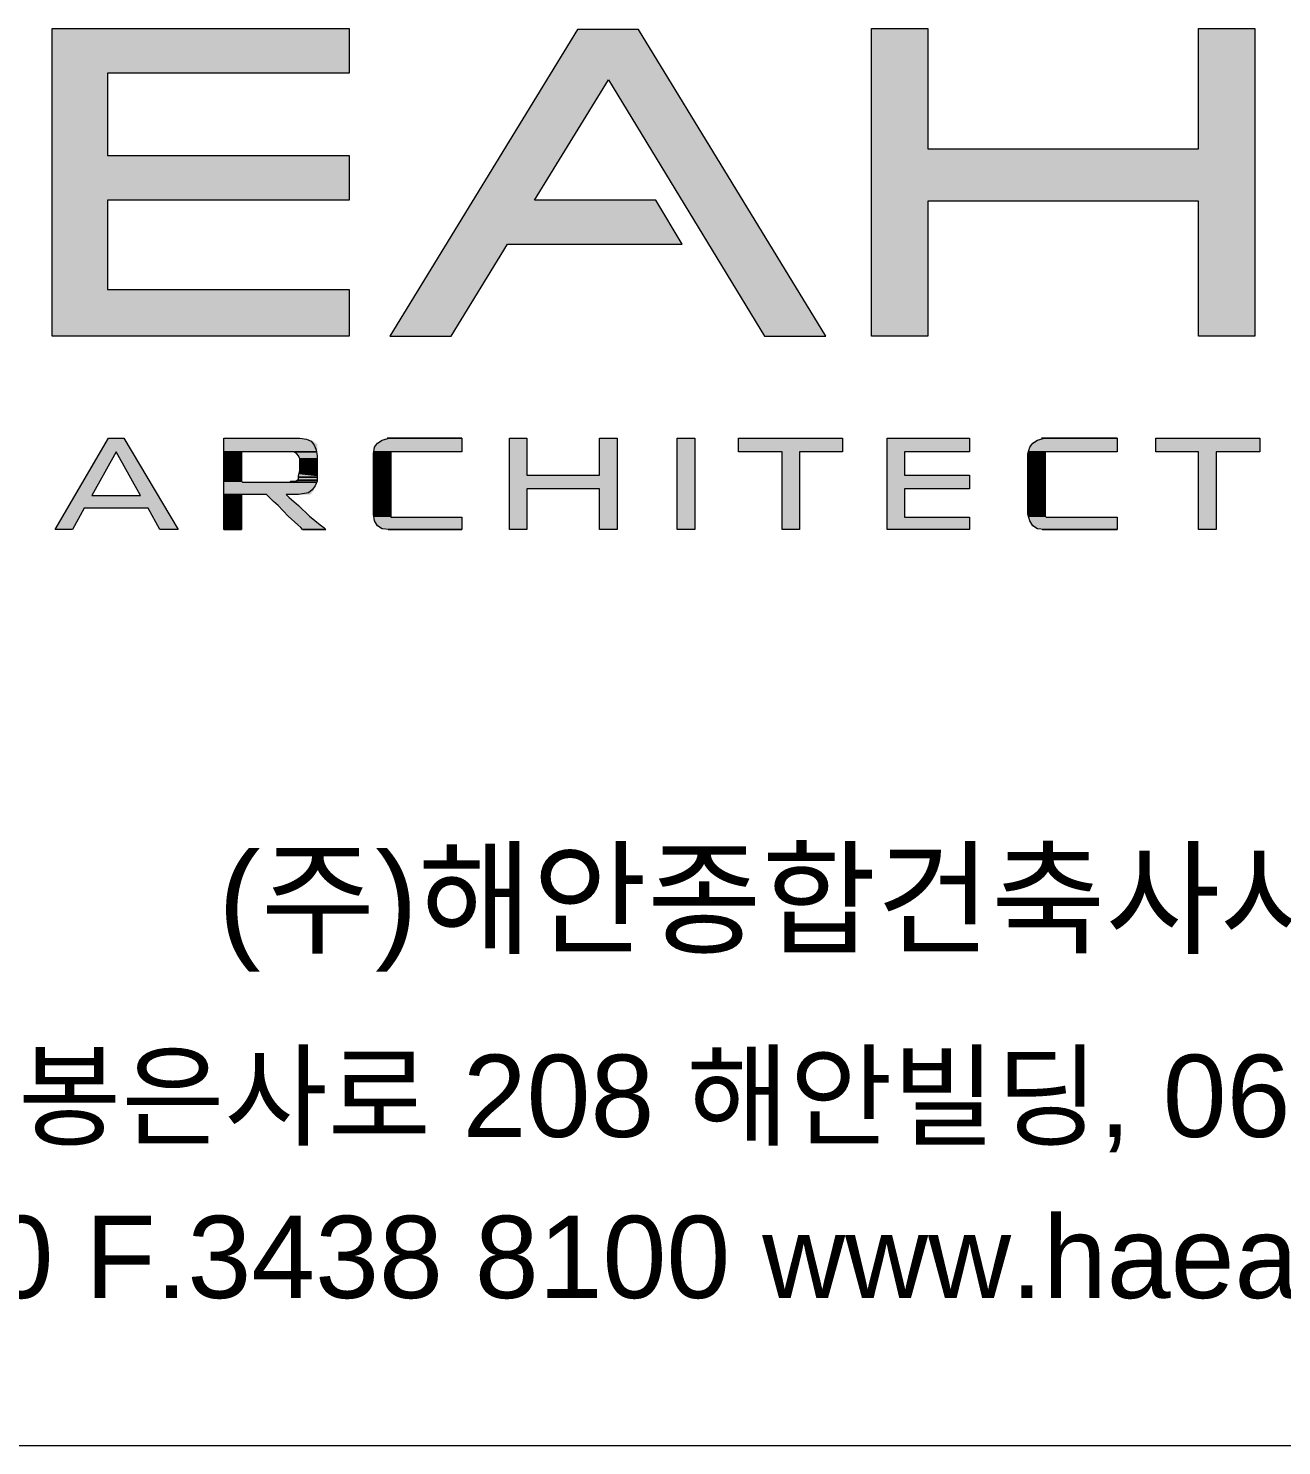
# Model space of a CAD drawing. Header units: millimetres. Extents: x 906 to 41302, y 848 to 28850.
# Drawn here: x 38602 to 39969, y 6099 to 7643 of the extents above; entities that cross this region are included whole.
import ezdxf

# ---------------------------------------------------------------- set-up
doc = ezdxf.new("R2010")
doc.units = ezdxf.units.MM
doc.layers.add('PDF_X-FORM(동탄)$G-BORD-FORM', color=7, linetype='Continuous')
doc.layers.add('PDF_문자', color=7, linetype='Continuous')
doc.styles.add('PDF Arial', font='arial.ttf')

msp = doc.modelspace()

# ---------------------------------------------------------------- linework, layer by layer
at = {"layer": 'PDF_X-FORM(동탄)$G-BORD-FORM', "lineweight": 13}
for points in [[(38628.1, 7307.8), (38628.1, 7643.3), (38952, 7643.3), (38952, 7594.6), (38688.5, 7594.6), (38688.5, 7504.6), (38952, 7504.6), (38952, 7456), (38688.5, 7456), (38688.5, 7358.6), (38952, 7358.6), (38952, 7307.8)], [(39404.9, 7307.8), (39471.6, 7307.8), (39267.4, 7642.2), (39200.7, 7642.2), (38996.4, 7307.8), (39063.1, 7307.8), (39124.5, 7408.3), (39315, 7408.3), (39286.4, 7456), (39154.1, 7456), (39234.6, 7587.2)], [(39521.4, 7307.8), (39521.4, 7643.3), (39582.7, 7643.3), (39582.7, 7512.1), (39878, 7512.1), (39878, 7643.3), (39939.4, 7643.3), (39939.4, 7307.8), (39878, 7307.8), (39878, 7454.9), (39582.7, 7454.9), (39582.7, 7307.8)], [(38631.3, 7097.2), (38689.5, 7196.7), (38706.4, 7196.7), (38765.7, 7097.2), (38745.6, 7097.2), (38732.9, 7120.5), (38663.1, 7120.5), (38650.4, 7097.2)], [(38815.5, 7097.2), (38815.5, 7099.3), (38815.5, 7105.7), (38815.5, 7116.2), (38815.5, 7127.9), (38815.5, 7156.5), (38815.5, 7169.2), (38815.5, 7180.8), (38815.5, 7190.3), (38815.5, 7195.6), (38815.5, 7196.7), (38818.6, 7196.7), (38825, 7196.7), (38834.5, 7196.7), (38855.7, 7196.7), (38876.8, 7196.7), (38886.4, 7196.7), (38892.7, 7196.7), (38895.9, 7196.7), (38896.9, 7196.7), (38898, 7196.7), (38905.4, 7195.6), (38910.7, 7193.5), (38913.9, 7189.3), (38916, 7184), (38917.1, 7177.6), (38917.1, 7175.5), (38917.1, 7170.2), (38917.1, 7158.6), (38917.1, 7155.4), (38917.1, 7153.3), (38917.1, 7150.1), (38914.9, 7144.8), (38911.8, 7140.6), (38907.5, 7137.4), (38901.2, 7136.3), (38896.9, 7135.3), (38895.9, 7135.3), (38893.8, 7135.3), (38887.4, 7135.3), (38884.2, 7135.3), (38883.2, 7135.3), (38884.2, 7134.2), (38886.4, 7132.1), (38891.7, 7127.9), (38896.9, 7123.6), (38908.6, 7112), (38920.2, 7102.5), (38924.5, 7099.3), (38926.6, 7097.2), (38925.5, 7097.2), (38921.3, 7097.2), (38913.9, 7097.2), (38907.5, 7097.2), (38902.2, 7097.2), (38901.2, 7097.2), (38899.1, 7099.3), (38895.9, 7102.5), (38885.3, 7112), (38874.7, 7123.6), (38869.4, 7127.9), (38865.2, 7132.1), (38863.1, 7134.2), (38862, 7135.3), (38861, 7135.3), (38859.9, 7135.3), (38853.6, 7135.3), (38838.7, 7135.3), (38834.5, 7135.3), (38834.5, 7134.2), (38834.5, 7131.1), (38834.5, 7126.8), (38834.5, 7116.2), (38834.5, 7105.7), (38834.5, 7101.4), (38834.5, 7098.2), (38834.5, 7097.2), (38831.3, 7097.2), (38821.8, 7097.2), (38817.6, 7097.2)], [(39074.7, 7181.9), (39073.7, 7181.9), (39068.4, 7181.9), (39059.9, 7181.9), (39050.4, 7181.9), (39029.2, 7181.9), (39018.7, 7181.9), (39009.1, 7181.9), (39001.7, 7181.9), (38997.5, 7181.9), (38997.5, 7178.7), (38997.5, 7173.4), (38997.5, 7166), (38997.5, 7146.9), (38997.5, 7127.9), (38997.5, 7120.5), (38997.5, 7114.1), (38997.5, 7112), (38997.5, 7110.9), (39001.7, 7110.9), (39009.1, 7110.9), (39018.7, 7110.9), (39029.2, 7110.9), (39050.4, 7110.9), (39059.9, 7110.9), (39068.4, 7110.9), (39073.7, 7110.9), (39074.7, 7110.9), (39074.7, 7109.9), (39074.7, 7106.7), (39074.7, 7099.3), (39074.7, 7097.2), (39071.6, 7097.2), (39066.3, 7097.2), (39057.8, 7097.2), (39038.8, 7097.2), (39018.7, 7097.2), (39011.2, 7097.2), (39004.9, 7097.2), (38995.4, 7097.2), (38988, 7098.2), (38982.7, 7101.4), (38979.5, 7106.7), (38978.4, 7114.1), (38978.4, 7122.6), (38978.4, 7126.8), (38978.4, 7132.1), (38978.4, 7146.9), (38978.4, 7160.7), (38978.4, 7166), (38978.4, 7170.2), (38978.4, 7179.7), (38979.5, 7187.1), (38982.7, 7191.4), (38988, 7194.6), (38995.4, 7196.7), (39004.9, 7196.7), (39011.2, 7196.7), (39018.7, 7196.7), (39038.8, 7196.7), (39057.8, 7196.7), (39066.3, 7196.7), (39071.6, 7196.7), (39074.7, 7196.7), (39074.7, 7194.6), (39074.7, 7187.1), (39074.7, 7182.9)], [(39126.6, 7097.2), (39126.6, 7196.7), (39145.7, 7196.7), (39145.7, 7156.5), (39225, 7156.5), (39225, 7196.7), (39244.1, 7196.7), (39244.1, 7097.2), (39225, 7097.2), (39225, 7141.6), (39145.7, 7141.6), (39145.7, 7097.2)], [(39328.7, 7097.2), (39309.7, 7097.2), (39309.7, 7196.7), (39328.7, 7196.7)], [(39443, 7181.9), (39443, 7097.2), (39424, 7097.2), (39424, 7181.9), (39376.4, 7181.9), (39376.4, 7196.7), (39489.6, 7196.7), (39489.6, 7181.9)], [(39538.3, 7097.2), (39538.3, 7196.7), (39628.3, 7196.7), (39628.3, 7181.9), (39557.3, 7181.9), (39557.3, 7156.5), (39628.3, 7156.5), (39628.3, 7141.6), (39557.3, 7141.6), (39557.3, 7110.9), (39628.3, 7110.9), (39628.3, 7097.2)], [(39789.1, 7181.9), (39787, 7181.9), (39781.7, 7181.9), (39774.3, 7181.9), (39764.8, 7181.9), (39742.6, 7181.9), (39732, 7181.9), (39723.5, 7181.9), (39716.1, 7181.9), (39711.9, 7181.9), (39710.8, 7181.9), (39710.8, 7178.7), (39710.8, 7173.4), (39710.8, 7166), (39710.8, 7146.9), (39710.8, 7127.9), (39710.8, 7120.5), (39710.8, 7114.1), (39710.8, 7112), (39711.9, 7110.9), (39716.1, 7110.9), (39723.5, 7110.9), (39732, 7110.9), (39742.6, 7110.9), (39764.8, 7110.9), (39774.3, 7110.9), (39781.7, 7110.9), (39787, 7110.9), (39789.1, 7110.9), (39789.1, 7109.9), (39789.1, 7106.7), (39789.1, 7099.3), (39789.1, 7097.2), (39786, 7097.2), (39780.7, 7097.2), (39772.2, 7097.2), (39752.1, 7097.2), (39733, 7097.2), (39724.6, 7097.2), (39719.3, 7097.2), (39709.8, 7097.2), (39702.3, 7098.2), (39697.1, 7101.4), (39693.9, 7106.7), (39691.8, 7114.1), (39691.8, 7122.6), (39691.8, 7126.8), (39691.8, 7132.1), (39691.8, 7146.9), (39691.8, 7160.7), (39691.8, 7166), (39691.8, 7170.2), (39691.8, 7179.7), (39693.9, 7187.1), (39697.1, 7191.4), (39702.3, 7194.6), (39709.8, 7196.7), (39719.3, 7196.7), (39724.6, 7196.7), (39733, 7196.7), (39752.1, 7196.7), (39772.2, 7196.7), (39780.7, 7196.7), (39786, 7196.7), (39789.1, 7196.7), (39789.1, 7194.6), (39789.1, 7187.1), (39789.1, 7182.9)], [(39897.1, 7181.9), (39897.1, 7097.2), (39878, 7097.2), (39878, 7181.9), (39831.5, 7181.9), (39831.5, 7196.7), (39944.7, 7196.7), (39944.7, 7181.9)], [(38671.5, 7134.2), (38724.4, 7134.2), (38698, 7181.9)], [(38887.4, 7181.9), (38885.3, 7181.9), (38881.1, 7181.9), (38873.7, 7181.9), (38866.3, 7181.9), (38849.3, 7181.9), (38841.9, 7181.9), (38836.6, 7181.9), (38834.5, 7181.9), (38834.5, 7180.8), (38834.5, 7178.7), (38834.5, 7174.4), (38834.5, 7154.3), (38834.5, 7151.2), (38834.5, 7150.1), (38835.6, 7149), (38839.8, 7149), (38846.1, 7149), (38853.6, 7149), (38870.5, 7149), (38877.9, 7149), (38884.2, 7149), (38887.4, 7149), (38888.5, 7150.1), (38893.8, 7150.1), (38896.9, 7152.2), (38896.9, 7155.4), (38898, 7161.7), (38898, 7169.2), (38898, 7171.3), (38898, 7172.3), (38898, 7174.4), (38896.9, 7177.6), (38894.8, 7179.7), (38891.7, 7181.9)]]:
    msp.add_lwpolyline(points, close=True, dxfattribs=at)
at = {"layer": 'PDF_X-FORM(동탄)$G-BORD-FORM', "lineweight": 0}
for points in [[(39074.7, 7196.7), (38993.3, 7196.7), (39074.7, 7196.7)], [(39074.7, 7196.7), (38996.4, 7196.7), (39074.7, 7196.7)], [(39789.1, 7196.7), (39706.6, 7196.7), (39789.1, 7196.7)], [(39789.1, 7196.7), (39709.8, 7196.7), (39789.1, 7196.7)], [(38834.5, 7181.9), (38815.5, 7181.9), (38834.5, 7181.9)], [(38917.1, 7181.9), (38892.7, 7181.9), (38917.1, 7181.9)], [(38997.5, 7181.9), (38978.4, 7181.9), (38997.5, 7181.9)], [(39710.8, 7181.9), (39692.8, 7181.9), (39710.8, 7181.9)], [(38917.1, 7174.4), (38898, 7174.4), (38917.1, 7174.4)], [(38917.1, 7172.3), (38898, 7172.3), (38917.1, 7172.3)], [(38997.5, 7173.4), (38978.4, 7173.4), (38997.5, 7173.4)], [(38997.5, 7173.4), (38978.4, 7173.4), (38997.5, 7173.4)], [(39710.8, 7173.4), (39691.8, 7173.4), (39710.8, 7173.4)], [(39710.8, 7173.4), (39691.8, 7173.4), (39710.8, 7173.4)], [(38917.1, 7151.2), (38895.9, 7151.2), (38917.1, 7151.2)], [(38917.1, 7154.3), (38896.9, 7154.3), (38917.1, 7154.3)], [(38917.1, 7154.3), (38896.9, 7154.3), (38917.1, 7154.3)], [(38834.5, 7135.3), (38815.5, 7135.3), (38834.5, 7135.3)], [(38916, 7149), (38887.4, 7149), (38916, 7149)], [(38916, 7149), (38887.4, 7149), (38916, 7149)], [(38834.5, 7097.2), (38815.5, 7097.2), (38834.5, 7097.2)], [(38926.6, 7097.2), (38901.2, 7097.2), (38926.6, 7097.2)], [(38926.6, 7097.2), (38901.2, 7097.2), (38926.6, 7097.2)], [(39074.7, 7097.2), (38994.3, 7097.2), (39074.7, 7097.2)], [(39789.1, 7097.2), (39707.6, 7097.2), (39789.1, 7097.2)]]:
    msp.add_lwpolyline(points, dxfattribs=at)
for points in [[(39074.7, 7097.2), (39001.7, 7097.2), (39074.7, 7097.2)], [(39789.1, 7097.2), (39716.1, 7097.2), (39789.1, 7097.2)]]:
    msp.add_lwpolyline(points, close=True, dxfattribs=at)
at = {"layer": 'PDF_X-FORM(동탄)$G-BORD-FORM', "lineweight": 13}
msp.add_lwpolyline([(37124.2, 6099.2), (41024.2, 6099.2)], dxfattribs=at)
at = {"layer": 'PDF_X-FORM(동탄)$G-BORD-FORM', "transparency": 33554559}
for points in [[(38952, 7643.3), (38628.1, 7643.3), (38952, 7594.6)], [(38628.1, 7643.3), (38952, 7594.6), (38628.1, 7594.6)], [(39200.7, 7642.2), (39301.2, 7587.2), (39167.9, 7587.2)], [(39267.4, 7642.2), (39200.7, 7642.2), (39301.2, 7587.2)], [(39582.7, 7643.3), (39521.4, 7643.3), (39582.7, 7512.1)], [(39521.4, 7643.3), (39582.7, 7512.1), (39521.4, 7512.1)], [(39939.4, 7643.3), (39878, 7643.3), (39939.4, 7512.1)], [(39878, 7643.3), (39939.4, 7512.1), (39878, 7512.1)], [(38688.5, 7594.6), (38628.1, 7594.6), (38688.5, 7504.6)], [(38628.1, 7594.6), (38688.5, 7504.6), (38628.1, 7504.6)], [(39167.9, 7587.2), (39154.1, 7456), (39087.4, 7456)], [(39234.6, 7587.2), (39167.9, 7587.2), (39154.1, 7456)], [(39301.2, 7587.2), (39234.6, 7587.2), (39471.6, 7307.8)], [(39234.6, 7587.2), (39471.6, 7307.8), (39404.9, 7307.8)], [(38952, 7504.6), (38628.1, 7504.6), (38952, 7456)], [(38628.1, 7504.6), (38952, 7456), (38628.1, 7456)], [(39939.4, 7512.1), (39521.4, 7512.1), (39939.4, 7454.9)], [(39521.4, 7512.1), (39939.4, 7454.9), (39521.4, 7454.9)], [(38688.5, 7456), (38628.1, 7456), (38688.5, 7358.6)], [(38628.1, 7456), (38688.5, 7358.6), (38628.1, 7358.6)], [(39087.4, 7456), (39315, 7408.3), (39057.8, 7408.3)], [(39286.4, 7456), (39087.4, 7456), (39315, 7408.3)], [(39582.7, 7454.9), (39521.4, 7454.9), (39582.7, 7307.8)], [(39521.4, 7454.9), (39582.7, 7307.8), (39521.4, 7307.8)], [(39939.4, 7454.9), (39878, 7454.9), (39939.4, 7307.8)], [(39878, 7454.9), (39939.4, 7307.8), (39878, 7307.8)], [(39057.8, 7408.3), (39063.1, 7307.8), (38996.4, 7307.8)], [(39124.5, 7408.3), (39057.8, 7408.3), (39063.1, 7307.8)], [(38952, 7358.6), (38628.1, 7358.6), (38952, 7307.8)], [(38628.1, 7358.6), (38952, 7307.8), (38628.1, 7307.8)], [(38689.5, 7196.7), (38716, 7181.9), (38681, 7181.9)], [(38706.4, 7196.7), (38689.5, 7196.7), (38716, 7181.9)], [(38815.5, 7196.7), (38895.9, 7196.7), (38895.9, 7196.7)], [(38895.9, 7196.7), (38895.9, 7196.7), (38815.5, 7196.7)], [(38898, 7196.7), (38898, 7196.7), (38815.5, 7196.7)], [(38898, 7196.7), (38815.5, 7196.7), (38895.9, 7196.7)], [(38902.2, 7196.7), (38902.2, 7196.7), (38815.5, 7196.7)], [(38902.2, 7196.7), (38815.5, 7196.7), (38898, 7196.7)], [(38902.2, 7196.7), (38815.5, 7196.7), (38905.4, 7195.6)], [(38815.5, 7196.7), (38905.4, 7195.6), (38815.5, 7195.6)], [(38907.5, 7195.6), (38907.5, 7195.6), (38815.5, 7195.6)], [(38907.5, 7195.6), (38815.5, 7195.6), (38905.4, 7195.6)], [(38907.5, 7195.6), (38815.5, 7195.6), (38912.8, 7193.5)], [(38815.5, 7195.6), (38912.8, 7193.5), (38815.5, 7193.5)], [(38988, 7195.6), (39074.7, 7193.5), (38984.8, 7193.5)], [(39074.7, 7195.6), (38989, 7195.6), (38988, 7195.6)], [(39074.7, 7195.6), (38988, 7195.6), (39074.7, 7193.5)], [(38991.1, 7196.7), (39074.7, 7195.6), (38989, 7195.6)], [(38989, 7195.6), (39074.7, 7195.6), (39074.7, 7195.6)], [(38993.3, 7196.7), (39074.7, 7196.7), (38991.1, 7196.7)], [(39074.7, 7196.7), (38991.1, 7196.7), (39074.7, 7195.6)], [(38993.3, 7196.7), (38996.4, 7196.7), (39074.7, 7196.7)], [(38996.4, 7196.7), (39074.7, 7196.7), (39074.7, 7196.7)], [(39074.7, 7196.7), (39074.7, 7196.7), (38996.4, 7196.7)], [(38996.4, 7196.7), (39074.7, 7196.7), (39074.7, 7196.7)], [(39074.7, 7196.7), (39074.7, 7196.7), (38996.4, 7196.7)], [(39145.7, 7196.7), (39126.6, 7196.7), (39145.7, 7156.5)], [(39126.6, 7196.7), (39145.7, 7156.5), (39126.6, 7156.5)], [(39244.1, 7196.7), (39225, 7196.7), (39244.1, 7156.5)], [(39225, 7196.7), (39244.1, 7156.5), (39225, 7156.5)], [(39328.7, 7196.7), (39309.7, 7196.7), (39328.7, 7097.2)], [(39309.7, 7196.7), (39328.7, 7097.2), (39309.7, 7097.2)], [(39489.6, 7196.7), (39376.4, 7196.7), (39489.6, 7181.9)], [(39376.4, 7196.7), (39489.6, 7181.9), (39376.4, 7181.9)], [(39628.3, 7196.7), (39538.3, 7196.7), (39628.3, 7181.9)], [(39538.3, 7196.7), (39628.3, 7181.9), (39538.3, 7181.9)], [(39702.3, 7195.6), (39789.1, 7193.5), (39699.2, 7193.5)], [(39789.1, 7195.6), (39703.4, 7195.6), (39702.3, 7195.6)], [(39789.1, 7195.6), (39702.3, 7195.6), (39789.1, 7193.5)], [(39705.5, 7196.7), (39789.1, 7195.6), (39703.4, 7195.6)], [(39703.4, 7195.6), (39789.1, 7195.6), (39789.1, 7195.6)], [(39706.6, 7196.7), (39789.1, 7196.7), (39705.5, 7196.7)], [(39789.1, 7196.7), (39705.5, 7196.7), (39789.1, 7195.6)], [(39706.6, 7196.7), (39709.8, 7196.7), (39789.1, 7196.7)], [(39709.8, 7196.7), (39789.1, 7196.7), (39789.1, 7196.7)], [(39789.1, 7196.7), (39789.1, 7196.7), (39709.8, 7196.7)], [(39709.8, 7196.7), (39789.1, 7196.7), (39789.1, 7196.7)], [(39789.1, 7196.7), (39789.1, 7196.7), (39709.8, 7196.7)], [(39944.7, 7196.7), (39831.5, 7196.7), (39944.7, 7181.9)], [(39831.5, 7196.7), (39944.7, 7181.9), (39831.5, 7181.9)], [(38681, 7181.9), (38671.5, 7134.2), (38653.5, 7134.2)], [(38698, 7181.9), (38681, 7181.9), (38671.5, 7134.2)], [(38716, 7181.9), (38698, 7181.9), (38743.5, 7134.2)], [(38698, 7181.9), (38743.5, 7134.2), (38724.4, 7134.2)], [(38912.8, 7193.5), (38815.5, 7193.5), (38913.9, 7192.4)], [(38815.5, 7193.5), (38913.9, 7192.4), (38815.5, 7192.4)], [(38913.9, 7192.4), (38815.5, 7192.4), (38917.1, 7190.3)], [(38815.5, 7192.4), (38917.1, 7190.3), (38815.5, 7190.3)], [(38917.1, 7190.3), (38815.5, 7190.3), (38917.1, 7184)], [(38815.5, 7190.3), (38917.1, 7184), (38815.5, 7184)], [(38917.1, 7184), (38815.5, 7184), (38917.1, 7181.9)], [(38815.5, 7184), (38917.1, 7181.9), (38815.5, 7181.9)], [(38815.5, 7181.9), (38834.5, 7181.9), (38834.5, 7181.9)], [(38834.5, 7181.9), (38834.5, 7181.9), (38815.5, 7181.9)], [(38834.5, 7181.9), (38815.5, 7181.9), (38835.6, 7181.9)], [(38815.5, 7181.9), (38834.5, 7181.9), (38834.5, 7181.9)], [(38834.5, 7181.9), (38834.5, 7181.9), (38815.5, 7181.9)], [(38834.5, 7181.9), (38815.5, 7181.9), (38834.5, 7179.7)], [(38815.5, 7181.9), (38834.5, 7179.7), (38815.5, 7179.7)], [(38892.7, 7181.9), (38917.1, 7181.9), (38894.8, 7181.9)], [(38917.1, 7181.9), (38894.8, 7181.9), (38917.1, 7180.8)], [(38894.8, 7181.9), (38917.1, 7180.8), (38895.9, 7180.8)], [(38917.1, 7180.8), (38895.9, 7180.8), (38917.1, 7179.7)], [(38895.9, 7180.8), (38917.1, 7179.7), (38895.9, 7179.7)], [(38979.5, 7188.2), (39074.7, 7181.9), (38978.4, 7181.9)], [(38978.4, 7181.9), (38997.5, 7181.9), (38997.5, 7181.9)], [(38997.5, 7181.9), (38997.5, 7181.9), (38978.4, 7181.9)], [(38978.4, 7181.9), (38997.5, 7181.9), (38997.5, 7181.9)], [(38997.5, 7181.9), (38978.4, 7181.9), (38997.5, 7180.8)], [(38978.4, 7181.9), (38997.5, 7180.8), (38978.4, 7180.8)], [(38997.5, 7180.8), (38978.4, 7180.8), (38997.5, 7179.7)], [(38978.4, 7180.8), (38997.5, 7179.7), (38978.4, 7179.7)], [(38983.7, 7192.4), (39074.7, 7189.3), (38979.5, 7189.3)], [(39074.7, 7189.3), (38979.5, 7189.3), (39074.7, 7188.2)], [(38979.5, 7189.3), (39074.7, 7188.2), (38979.5, 7188.2)], [(39074.7, 7188.2), (38979.5, 7188.2), (39074.7, 7181.9)], [(38984.8, 7193.5), (39074.7, 7192.4), (38983.7, 7192.4)], [(39074.7, 7192.4), (38983.7, 7192.4), (39074.7, 7189.3)], [(39074.7, 7193.5), (38984.8, 7193.5), (39074.7, 7192.4)], [(39443, 7181.9), (39424, 7181.9), (39443, 7097.2)], [(39424, 7181.9), (39443, 7097.2), (39424, 7097.2)], [(39557.3, 7181.9), (39538.3, 7181.9), (39557.3, 7156.5)], [(39538.3, 7181.9), (39557.3, 7156.5), (39538.3, 7156.5)], [(39692.8, 7181.9), (39710.8, 7180.8), (39691.8, 7180.8)], [(39710.8, 7180.8), (39691.8, 7180.8), (39710.8, 7179.7)], [(39691.8, 7180.8), (39710.8, 7179.7), (39691.8, 7179.7)], [(39693.9, 7188.2), (39789.1, 7181.9), (39692.8, 7181.9)], [(39692.8, 7181.9), (39710.8, 7181.9), (39710.8, 7181.9)], [(39710.8, 7181.9), (39710.8, 7181.9), (39692.8, 7181.9)], [(39692.8, 7181.9), (39710.8, 7181.9), (39710.8, 7181.9)], [(39710.8, 7181.9), (39692.8, 7181.9), (39710.8, 7180.8)], [(39697.1, 7192.4), (39789.1, 7189.3), (39693.9, 7189.3)], [(39789.1, 7189.3), (39693.9, 7189.3), (39789.1, 7188.2)], [(39693.9, 7189.3), (39789.1, 7188.2), (39693.9, 7188.2)], [(39789.1, 7188.2), (39693.9, 7188.2), (39789.1, 7181.9)], [(39699.2, 7193.5), (39789.1, 7192.4), (39697.1, 7192.4)], [(39789.1, 7192.4), (39697.1, 7192.4), (39789.1, 7189.3)], [(39789.1, 7193.5), (39699.2, 7193.5), (39789.1, 7192.4)], [(39897.1, 7181.9), (39878, 7181.9), (39897.1, 7097.2)], [(39878, 7181.9), (39897.1, 7097.2), (39878, 7097.2)], [(38834.5, 7179.7), (38815.5, 7179.7), (38834.5, 7178.7)], [(38815.5, 7179.7), (38834.5, 7178.7), (38815.5, 7178.7)], [(38834.5, 7178.7), (38815.5, 7178.7), (38834.5, 7177.6)], [(38815.5, 7178.7), (38834.5, 7177.6), (38815.5, 7177.6)], [(38834.5, 7177.6), (38815.5, 7177.6), (38834.5, 7174.4)], [(38815.5, 7177.6), (38834.5, 7174.4), (38815.5, 7174.4)], [(38834.5, 7174.4), (38815.5, 7174.4), (38834.5, 7169.2)], [(38815.5, 7174.4), (38834.5, 7169.2), (38815.5, 7169.2)], [(38834.5, 7169.2), (38815.5, 7169.2), (38834.5, 7167)], [(38815.5, 7169.2), (38834.5, 7167), (38815.5, 7167)], [(38834.5, 7167), (38815.5, 7167), (38834.5, 7162.8)], [(38815.5, 7167), (38834.5, 7162.8), (38815.5, 7162.8)], [(38917.1, 7179.7), (38895.9, 7179.7), (38917.1, 7174.4)], [(38895.9, 7179.7), (38917.1, 7174.4), (38898, 7174.4)], [(38898, 7174.4), (38917.1, 7174.4), (38917.1, 7174.4)], [(38917.1, 7174.4), (38898, 7174.4), (38917.1, 7172.3)], [(38898, 7174.4), (38917.1, 7172.3), (38898, 7172.3)], [(38898, 7172.3), (38917.1, 7172.3), (38917.1, 7172.3)], [(38917.1, 7172.3), (38898, 7172.3), (38917.1, 7168.1)], [(38898, 7172.3), (38917.1, 7168.1), (38898, 7168.1)], [(38917.1, 7168.1), (38898, 7168.1), (38917.1, 7166)], [(38898, 7168.1), (38917.1, 7166), (38898, 7166)], [(38917.1, 7166), (38898, 7166), (38917.1, 7161.7)], [(38898, 7166), (38917.1, 7161.7), (38898, 7161.7)], [(38997.5, 7179.7), (38978.4, 7179.7), (38997.5, 7177.6)], [(38978.4, 7179.7), (38997.5, 7177.6), (38978.4, 7177.6)], [(38997.5, 7177.6), (38978.4, 7177.6), (38997.5, 7174.4)], [(38978.4, 7177.6), (38997.5, 7174.4), (38978.4, 7174.4)], [(38997.5, 7174.4), (38978.4, 7174.4), (38997.5, 7173.4)], [(38978.4, 7174.4), (38997.5, 7173.4), (38978.4, 7173.4)], [(38978.4, 7173.4), (38997.5, 7173.4), (38997.5, 7173.4)], [(38997.5, 7173.4), (38997.5, 7173.4), (38978.4, 7173.4)], [(38978.4, 7173.4), (38997.5, 7173.4), (38997.5, 7173.4)], [(38997.5, 7173.4), (38997.5, 7173.4), (38978.4, 7173.4)], [(38997.5, 7173.4), (38978.4, 7173.4), (38997.5, 7171.3)], [(38978.4, 7173.4), (38997.5, 7171.3), (38978.4, 7171.3)], [(38997.5, 7171.3), (38978.4, 7171.3), (38997.5, 7168.1)], [(38978.4, 7171.3), (38997.5, 7168.1), (38978.4, 7168.1)], [(38997.5, 7168.1), (38978.4, 7168.1), (38997.5, 7167)], [(38978.4, 7168.1), (38997.5, 7167), (38978.4, 7167)], [(38997.5, 7167), (38978.4, 7167), (38997.5, 7158.6)], [(38978.4, 7167), (38997.5, 7158.6), (38978.4, 7158.6)], [(39710.8, 7179.7), (39691.8, 7179.7), (39710.8, 7177.6)], [(39691.8, 7179.7), (39710.8, 7177.6), (39691.8, 7177.6)], [(39710.8, 7177.6), (39691.8, 7177.6), (39710.8, 7174.4)], [(39691.8, 7177.6), (39710.8, 7174.4), (39691.8, 7174.4)], [(39710.8, 7174.4), (39691.8, 7174.4), (39710.8, 7173.4)], [(39691.8, 7174.4), (39710.8, 7173.4), (39691.8, 7173.4)], [(39691.8, 7173.4), (39710.8, 7173.4), (39710.8, 7173.4)], [(39710.8, 7173.4), (39710.8, 7173.4), (39691.8, 7173.4)], [(39691.8, 7173.4), (39710.8, 7173.4), (39710.8, 7173.4)], [(39710.8, 7173.4), (39710.8, 7173.4), (39691.8, 7173.4)], [(39710.8, 7173.4), (39691.8, 7173.4), (39710.8, 7171.3)], [(39691.8, 7173.4), (39710.8, 7171.3), (39691.8, 7171.3)], [(39710.8, 7171.3), (39691.8, 7171.3), (39710.8, 7168.1)], [(39691.8, 7171.3), (39710.8, 7168.1), (39691.8, 7168.1)], [(39710.8, 7168.1), (39691.8, 7168.1), (39710.8, 7167)], [(39691.8, 7168.1), (39710.8, 7167), (39691.8, 7167)], [(39710.8, 7167), (39691.8, 7167), (39710.8, 7158.6)], [(39691.8, 7167), (39710.8, 7158.6), (39691.8, 7158.6)], [(38834.5, 7162.8), (38815.5, 7162.8), (38834.5, 7156.5)], [(38815.5, 7162.8), (38834.5, 7156.5), (38815.5, 7156.5)], [(38834.5, 7156.5), (38815.5, 7156.5), (38834.5, 7154.3)], [(38815.5, 7156.5), (38834.5, 7154.3), (38815.5, 7154.3)], [(38834.5, 7154.3), (38815.5, 7154.3), (38834.5, 7149)], [(38815.5, 7154.3), (38834.5, 7149), (38815.5, 7149)], [(38889.5, 7150.1), (38916, 7149), (38887.4, 7149)], [(38916, 7150.1), (38893.8, 7150.1), (38889.5, 7150.1)], [(38916, 7150.1), (38889.5, 7150.1), (38916, 7149)], [(38895.9, 7151.2), (38916, 7150.1), (38893.8, 7150.1)], [(38893.8, 7150.1), (38916, 7150.1), (38916, 7150.1)], [(38896.9, 7154.3), (38917.1, 7152.2), (38895.9, 7152.2)], [(38917.1, 7152.2), (38895.9, 7152.2), (38917.1, 7151.2)], [(38895.9, 7152.2), (38917.1, 7151.2), (38895.9, 7151.2)], [(38895.9, 7151.2), (38917.1, 7151.2), (38917.1, 7151.2)], [(38917.1, 7151.2), (38895.9, 7151.2), (38916, 7150.1)], [(38898, 7157.5), (38917.1, 7155.4), (38896.9, 7155.4)], [(38917.1, 7155.4), (38896.9, 7155.4), (38917.1, 7154.3)], [(38896.9, 7155.4), (38917.1, 7154.3), (38896.9, 7154.3)], [(38896.9, 7154.3), (38917.1, 7154.3), (38917.1, 7154.3)], [(38917.1, 7154.3), (38917.1, 7154.3), (38896.9, 7154.3)], [(38917.1, 7154.3), (38896.9, 7154.3), (38917.1, 7152.2)], [(38917.1, 7161.7), (38898, 7161.7), (38917.1, 7158.6)], [(38898, 7161.7), (38917.1, 7158.6), (38898, 7158.6)], [(38917.1, 7158.6), (38898, 7158.6), (38917.1, 7157.5)], [(38898, 7158.6), (38917.1, 7157.5), (38898, 7157.5)], [(38917.1, 7157.5), (38898, 7157.5), (38917.1, 7155.4)], [(38997.5, 7158.6), (38978.4, 7158.6), (38997.5, 7155.4)], [(38978.4, 7158.6), (38997.5, 7155.4), (38978.4, 7155.4)], [(38997.5, 7155.4), (38978.4, 7155.4), (38997.5, 7148)], [(38978.4, 7155.4), (38997.5, 7148), (38978.4, 7148)], [(39244.1, 7156.5), (39126.6, 7156.5), (39244.1, 7141.6)], [(39126.6, 7156.5), (39244.1, 7141.6), (39126.6, 7141.6)], [(39628.3, 7156.5), (39538.3, 7156.5), (39628.3, 7141.6)], [(39538.3, 7156.5), (39628.3, 7141.6), (39538.3, 7141.6)], [(39710.8, 7158.6), (39691.8, 7158.6), (39710.8, 7155.4)], [(39691.8, 7158.6), (39710.8, 7155.4), (39691.8, 7155.4)], [(39710.8, 7155.4), (39691.8, 7155.4), (39710.8, 7148)], [(39691.8, 7155.4), (39710.8, 7148), (39691.8, 7148)], [(38653.5, 7134.2), (38752, 7120.5), (38645.1, 7120.5)], [(38743.5, 7134.2), (38653.5, 7134.2), (38752, 7120.5)], [(38916, 7149), (38815.5, 7149), (38916, 7148)], [(38815.5, 7149), (38916, 7148), (38815.5, 7148)], [(38916, 7148), (38815.5, 7148), (38912.8, 7138.5)], [(38815.5, 7148), (38912.8, 7138.5), (38815.5, 7138.5)], [(38911.8, 7138.5), (38911.8, 7138.5), (38815.5, 7138.5)], [(38911.8, 7138.5), (38815.5, 7138.5), (38912.8, 7138.5)], [(38911.8, 7138.5), (38815.5, 7138.5), (38910.7, 7136.3)], [(38815.5, 7138.5), (38910.7, 7136.3), (38815.5, 7136.3)], [(38910.7, 7136.3), (38815.5, 7136.3), (38909.6, 7135.3)], [(38815.5, 7136.3), (38909.6, 7135.3), (38815.5, 7135.3)], [(38815.5, 7135.3), (38834.5, 7135.3), (38834.5, 7135.3)], [(38834.5, 7135.3), (38834.5, 7135.3), (38815.5, 7135.3)], [(38815.5, 7135.3), (38834.5, 7135.3), (38834.5, 7135.3)], [(38834.5, 7135.3), (38815.5, 7135.3), (38834.5, 7134.2)], [(38815.5, 7135.3), (38834.5, 7134.2), (38815.5, 7134.2)], [(38834.5, 7134.2), (38815.5, 7134.2), (38834.5, 7131.1)], [(38815.5, 7134.2), (38834.5, 7131.1), (38815.5, 7131.1)], [(38862, 7135.3), (38883.2, 7135.3), (38883.2, 7135.3)], [(38883.2, 7135.3), (38883.2, 7135.3), (38862, 7135.3)], [(38883.2, 7135.3), (38862, 7135.3), (38885.3, 7133.2)], [(38862, 7135.3), (38885.3, 7133.2), (38864.1, 7133.2)], [(38887.4, 7149), (38916, 7149), (38916, 7149)], [(38916, 7149), (38916, 7149), (38887.4, 7149)], [(38997.5, 7148), (38978.4, 7148), (38997.5, 7144.8)], [(38978.4, 7148), (38997.5, 7144.8), (38978.4, 7144.8)], [(38997.5, 7144.8), (38978.4, 7144.8), (38997.5, 7137.4)], [(38978.4, 7144.8), (38997.5, 7137.4), (38978.4, 7137.4)], [(38997.5, 7137.4), (38978.4, 7137.4), (38997.5, 7134.2)], [(38978.4, 7137.4), (38997.5, 7134.2), (38978.4, 7134.2)], [(38997.5, 7134.2), (38978.4, 7134.2), (38997.5, 7131.1)], [(38978.4, 7134.2), (38997.5, 7131.1), (38978.4, 7131.1)], [(39145.7, 7141.6), (39126.6, 7141.6), (39145.7, 7097.2)], [(39126.6, 7141.6), (39145.7, 7097.2), (39126.6, 7097.2)], [(39244.1, 7141.6), (39225, 7141.6), (39244.1, 7097.2)], [(39225, 7141.6), (39244.1, 7097.2), (39225, 7097.2)], [(39557.3, 7141.6), (39538.3, 7141.6), (39557.3, 7110.9)], [(39538.3, 7141.6), (39557.3, 7110.9), (39538.3, 7110.9)], [(39710.8, 7148), (39691.8, 7148), (39710.8, 7144.8)], [(39691.8, 7148), (39710.8, 7144.8), (39691.8, 7144.8)], [(39710.8, 7144.8), (39691.8, 7144.8), (39710.8, 7137.4)], [(39691.8, 7144.8), (39710.8, 7137.4), (39691.8, 7137.4)], [(39710.8, 7137.4), (39691.8, 7137.4), (39710.8, 7134.2)], [(39691.8, 7137.4), (39710.8, 7134.2), (39691.8, 7134.2)], [(39710.8, 7134.2), (39691.8, 7134.2), (39710.8, 7131.1)], [(39691.8, 7134.2), (39710.8, 7131.1), (39691.8, 7131.1)], [(38645.1, 7120.5), (38650.4, 7097.2), (38631.3, 7097.2)], [(38663.1, 7120.5), (38645.1, 7120.5), (38650.4, 7097.2)], [(38752, 7120.5), (38732.9, 7120.5), (38765.7, 7097.2)], [(38732.9, 7120.5), (38765.7, 7097.2), (38745.6, 7097.2)], [(38834.5, 7131.1), (38815.5, 7131.1), (38834.5, 7127.9)], [(38815.5, 7131.1), (38834.5, 7127.9), (38815.5, 7127.9)], [(38834.5, 7127.9), (38815.5, 7127.9), (38834.5, 7124.7)], [(38815.5, 7127.9), (38834.5, 7124.7), (38815.5, 7124.7)], [(38834.5, 7124.7), (38815.5, 7124.7), (38834.5, 7122.6)], [(38815.5, 7124.7), (38834.5, 7122.6), (38815.5, 7122.6)], [(38834.5, 7122.6), (38815.5, 7122.6), (38834.5, 7117.3)], [(38815.5, 7122.6), (38834.5, 7117.3), (38815.5, 7117.3)], [(38885.3, 7133.2), (38864.1, 7133.2), (38887.4, 7132.1)], [(38864.1, 7133.2), (38887.4, 7132.1), (38866.3, 7132.1)], [(38887.4, 7132.1), (38866.3, 7132.1), (38890.6, 7128.9)], [(38866.3, 7132.1), (38890.6, 7128.9), (38869.4, 7128.9)], [(38890.6, 7128.9), (38869.4, 7128.9), (38893.8, 7125.8)], [(38869.4, 7128.9), (38893.8, 7125.8), (38871.5, 7125.8)], [(38893.8, 7125.8), (38871.5, 7125.8), (38894.8, 7124.7)], [(38871.5, 7125.8), (38894.8, 7124.7), (38873.7, 7124.7)], [(38894.8, 7124.7), (38873.7, 7124.7), (38901.2, 7119.4)], [(38873.7, 7124.7), (38901.2, 7119.4), (38879, 7119.4)], [(38901.2, 7119.4), (38879, 7119.4), (38903.3, 7117.3)], [(38879, 7119.4), (38903.3, 7117.3), (38880, 7117.3)], [(38997.5, 7131.1), (38978.4, 7131.1), (38997.5, 7125.8)], [(38978.4, 7131.1), (38997.5, 7125.8), (38978.4, 7125.8)], [(38997.5, 7125.8), (38978.4, 7125.8), (38997.5, 7119.4)], [(38978.4, 7125.8), (38997.5, 7119.4), (38978.4, 7119.4)], [(38997.5, 7119.4), (38978.4, 7119.4), (38997.5, 7117.3)], [(38978.4, 7119.4), (38997.5, 7117.3), (38978.4, 7117.3)], [(39710.8, 7131.1), (39691.8, 7131.1), (39710.8, 7125.8)], [(39691.8, 7131.1), (39710.8, 7125.8), (39691.8, 7125.8)], [(39710.8, 7125.8), (39691.8, 7125.8), (39710.8, 7119.4)], [(39691.8, 7125.8), (39710.8, 7119.4), (39691.8, 7119.4)], [(39710.8, 7119.4), (39691.8, 7119.4), (39710.8, 7117.3)], [(39691.8, 7119.4), (39710.8, 7117.3), (39691.8, 7117.3)], [(38834.5, 7117.3), (38815.5, 7117.3), (38834.5, 7114.1)], [(38815.5, 7117.3), (38834.5, 7114.1), (38815.5, 7114.1)], [(38834.5, 7114.1), (38815.5, 7114.1), (38834.5, 7109.9)], [(38815.5, 7114.1), (38834.5, 7109.9), (38815.5, 7109.9)], [(38834.5, 7109.9), (38815.5, 7109.9), (38834.5, 7106.7)], [(38815.5, 7109.9), (38834.5, 7106.7), (38815.5, 7106.7)], [(38834.5, 7106.7), (38815.5, 7106.7), (38834.5, 7101.4)], [(38815.5, 7106.7), (38834.5, 7101.4), (38815.5, 7101.4)], [(38903.3, 7117.3), (38880, 7117.3), (38909.6, 7112)], [(38880, 7117.3), (38909.6, 7112), (38885.3, 7112)], [(38909.6, 7112), (38885.3, 7112), (38910.7, 7110.9)], [(38885.3, 7112), (38910.7, 7110.9), (38887.4, 7110.9)], [(38910.7, 7110.9), (38887.4, 7110.9), (38916, 7106.7)], [(38887.4, 7110.9), (38916, 7106.7), (38891.7, 7106.7)], [(38916, 7106.7), (38891.7, 7106.7), (38919.2, 7103.5)], [(38891.7, 7106.7), (38919.2, 7103.5), (38894.8, 7103.5)], [(38919.2, 7103.5), (38894.8, 7103.5), (38920.2, 7102.5)], [(38894.8, 7103.5), (38920.2, 7102.5), (38895.9, 7102.5)], [(38997.5, 7117.3), (38978.4, 7117.3), (38997.5, 7114.1)], [(38978.4, 7117.3), (38997.5, 7114.1), (38978.4, 7114.1)], [(38997.5, 7114.1), (38978.4, 7114.1), (38997.5, 7113.1)], [(38978.4, 7114.1), (38997.5, 7113.1), (38978.4, 7113.1)], [(38997.5, 7113.1), (38978.4, 7113.1), (38997.5, 7110.9)], [(38978.4, 7113.1), (38997.5, 7110.9), (38978.4, 7110.9)], [(38978.4, 7110.9), (39074.7, 7110.9), (39074.7, 7110.9)], [(39074.7, 7110.9), (39074.7, 7110.9), (38978.4, 7110.9)], [(39074.7, 7110.9), (38978.4, 7110.9), (39074.7, 7109.9)], [(38978.4, 7110.9), (39074.7, 7109.9), (38978.4, 7109.9)], [(39074.7, 7109.9), (38978.4, 7109.9), (39074.7, 7108.8)], [(38978.4, 7109.9), (39074.7, 7108.8), (38978.4, 7108.8)], [(39074.7, 7108.8), (38978.4, 7108.8), (39074.7, 7106.7)], [(38978.4, 7108.8), (39074.7, 7106.7), (38979.5, 7106.7)], [(39074.7, 7106.7), (38979.5, 7106.7), (39074.7, 7105.7)], [(38979.5, 7106.7), (39074.7, 7105.7), (38980.6, 7105.7)], [(39074.7, 7105.7), (38980.6, 7105.7), (39074.7, 7102.5)], [(38980.6, 7105.7), (39074.7, 7102.5), (38982.7, 7102.5)], [(39628.3, 7110.9), (39538.3, 7110.9), (39628.3, 7097.2)], [(39538.3, 7110.9), (39628.3, 7097.2), (39538.3, 7097.2)], [(39710.8, 7117.3), (39691.8, 7117.3), (39710.8, 7114.1)], [(39691.8, 7117.3), (39710.8, 7114.1), (39691.8, 7114.1)], [(39710.8, 7114.1), (39691.8, 7114.1), (39710.8, 7113.1)], [(39691.8, 7114.1), (39710.8, 7113.1), (39691.8, 7113.1)], [(39710.8, 7113.1), (39691.8, 7113.1), (39710.8, 7110.9)], [(39691.8, 7113.1), (39710.8, 7110.9), (39691.8, 7110.9)], [(39691.8, 7110.9), (39789.1, 7110.9), (39789.1, 7110.9)], [(39789.1, 7110.9), (39789.1, 7110.9), (39691.8, 7110.9)], [(39789.1, 7110.9), (39691.8, 7110.9), (39789.1, 7109.9)], [(39691.8, 7110.9), (39789.1, 7109.9), (39691.8, 7109.9)], [(39789.1, 7109.9), (39691.8, 7109.9), (39789.1, 7108.8)], [(39691.8, 7109.9), (39789.1, 7108.8), (39692.8, 7108.8)], [(39789.1, 7108.8), (39692.8, 7108.8), (39789.1, 7106.7)], [(39692.8, 7108.8), (39789.1, 7106.7), (39693.9, 7106.7)], [(39789.1, 7106.7), (39693.9, 7106.7), (39789.1, 7105.7)], [(39693.9, 7106.7), (39789.1, 7105.7), (39694.9, 7105.7)], [(39789.1, 7105.7), (39694.9, 7105.7), (39789.1, 7102.5)], [(39694.9, 7105.7), (39789.1, 7102.5), (39696, 7102.5)], [(38834.5, 7101.4), (38815.5, 7101.4), (38834.5, 7100.4)], [(38815.5, 7101.4), (38834.5, 7100.4), (38815.5, 7100.4)], [(38834.5, 7100.4), (38815.5, 7100.4), (38834.5, 7099.3)], [(38815.5, 7100.4), (38834.5, 7099.3), (38815.5, 7099.3)], [(38834.5, 7099.3), (38815.5, 7099.3), (38834.5, 7097.2)], [(38815.5, 7099.3), (38834.5, 7097.2), (38815.5, 7097.2)], [(38815.5, 7097.2), (38834.5, 7097.2), (38834.5, 7097.2)], [(38815.5, 7097.2), (38834.5, 7097.2), (38834.5, 7097.2)], [(38834.5, 7097.2), (38834.5, 7097.2), (38815.5, 7097.2)], [(38920.2, 7102.5), (38895.9, 7102.5), (38923.4, 7100.4)], [(38895.9, 7102.5), (38923.4, 7100.4), (38898, 7100.4)], [(38923.4, 7100.4), (38898, 7100.4), (38924.5, 7098.2)], [(38898, 7100.4), (38924.5, 7098.2), (38900.1, 7098.2)], [(38924.5, 7098.2), (38900.1, 7098.2), (38926.6, 7097.2)], [(38900.1, 7098.2), (38926.6, 7097.2), (38901.2, 7097.2)], [(38901.2, 7097.2), (38926.6, 7097.2), (38926.6, 7097.2)], [(38926.6, 7097.2), (38926.6, 7097.2), (38901.2, 7097.2)], [(38901.2, 7097.2), (38926.6, 7097.2), (38926.6, 7097.2)], [(38926.6, 7097.2), (38926.6, 7097.2), (38901.2, 7097.2)], [(38926.6, 7097.2), (38901.2, 7097.2), (38902.2, 7097.2)], [(38901.2, 7097.2), (38926.6, 7097.2), (38926.6, 7097.2)], [(39074.7, 7102.5), (38982.7, 7102.5), (39074.7, 7099.3)], [(38982.7, 7102.5), (39074.7, 7099.3), (38984.8, 7099.3)], [(39074.7, 7099.3), (38984.8, 7099.3), (39074.7, 7098.2)], [(38984.8, 7099.3), (39074.7, 7098.2), (38985.8, 7098.2)], [(39074.7, 7098.2), (38985.8, 7098.2), (39074.7, 7097.2)], [(38985.8, 7098.2), (39074.7, 7097.2), (38992.2, 7097.2)], [(39074.7, 7097.2), (38992.2, 7097.2), (38994.3, 7097.2)], [(38992.2, 7097.2), (39074.7, 7097.2), (39074.7, 7097.2)], [(38994.3, 7097.2), (39074.7, 7097.2), (39000.7, 7097.2)], [(39074.7, 7097.2), (39000.7, 7097.2), (39001.7, 7097.2)], [(39000.7, 7097.2), (39074.7, 7097.2), (39074.7, 7097.2)], [(39074.7, 7097.2), (39074.7, 7097.2), (39001.7, 7097.2)], [(39789.1, 7102.5), (39696, 7102.5), (39789.1, 7099.3)], [(39696, 7102.5), (39789.1, 7099.3), (39699.2, 7099.3)], [(39789.1, 7099.3), (39699.2, 7099.3), (39789.1, 7098.2)], [(39699.2, 7099.3), (39789.1, 7098.2), (39700.2, 7098.2)], [(39789.1, 7098.2), (39700.2, 7098.2), (39789.1, 7097.2)], [(39700.2, 7098.2), (39789.1, 7097.2), (39706.6, 7097.2)], [(39789.1, 7097.2), (39706.6, 7097.2), (39707.6, 7097.2)], [(39706.6, 7097.2), (39789.1, 7097.2), (39789.1, 7097.2)], [(39707.6, 7097.2), (39789.1, 7097.2), (39715, 7097.2)], [(39789.1, 7097.2), (39715, 7097.2), (39716.1, 7097.2)], [(39715, 7097.2), (39789.1, 7097.2), (39789.1, 7097.2)], [(39789.1, 7097.2), (39789.1, 7097.2), (39716.1, 7097.2)]]:
    msp.add_solid(points, dxfattribs=at)

# ---------------------------------------------------------------- texts
at = {"layer": 'PDF_문자', "attachment_point": 7, "style": 'PDF Arial'}
for s, insert, char_height in [('(주)해안종합건축사사무소', (38809.1, 6615.6), 99.589), ('서울특별시 강남구 봉은사로 208 해안빌딩, 06135', (37621.7, 6418.8), 89.63), ('T.3438 8000 F.3438 8100 www.haeahn.com', (37926.5, 6258.7), 89.63)]:
    msp.add_mtext(s, dxfattribs=dict(at, insert=insert, char_height=char_height))

doc.saveas('drawing.dxf')
